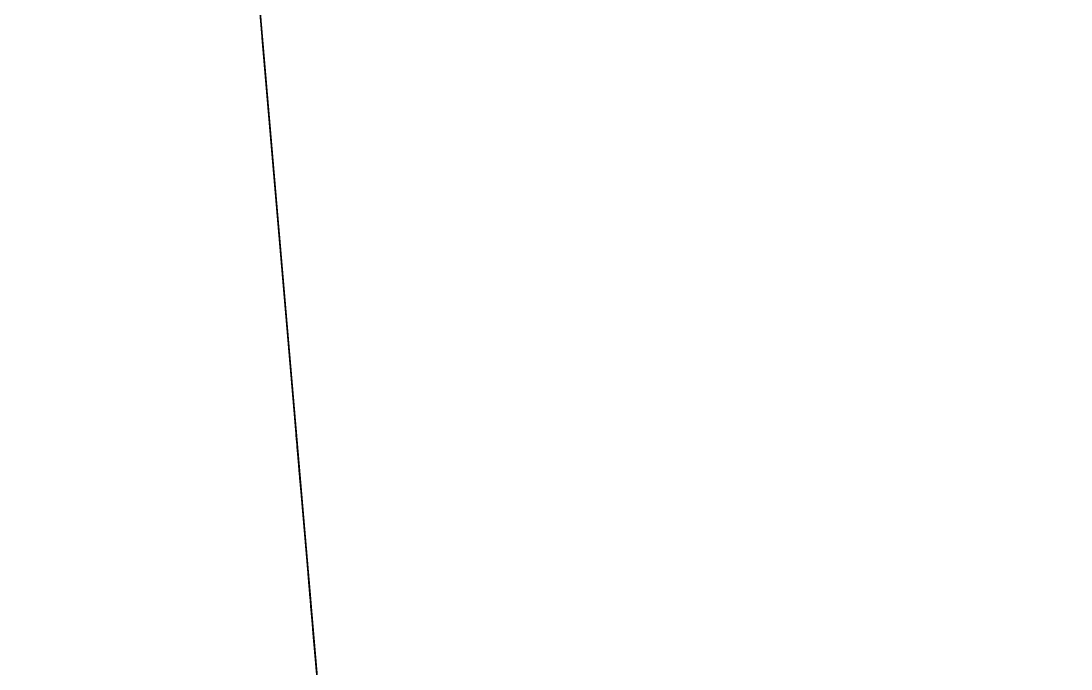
# Model space of a CAD drawing. Header units: millimetres. Extents: x 2645 to 248282, y -52826 to -1714.
# Drawn here: x 2648 to 3560, y -33922 to -33359 of the extents above; entities that cross this region are included whole.
import ezdxf

# ---------------------------------------------------------------- set-up
doc = ezdxf.new("R2010")
doc.units = ezdxf.units.MM
doc.header["$MEASUREMENT"] = 0
doc.linetypes.add('CENTER2', pattern=[1.125, 0.75, -0.125, 0.125, -0.125])
for name, color, linetype in [('Elevation Looking North-150-DS-B4-404', 1, 'Continuous'), ('Elevation Looking North-150-SL-B4-095', 14, 'Continuous'), ('Elevation Looking North-150-SL-B4-144', 14, 'Continuous'), ('Elevation Looking North-150-SL-B4-216', 85, 'Continuous'), ('Elevation Looking North-150-SL-B4-221', 85, 'Continuous'), ('Elevation Looking North-150-SL-B4-249', 85, 'Continuous'), ('Elevation Looking North-300-FA-D4-256', 50, 'Continuous'), ('Elevation Looking North-50-IW-B4-023', 3, 'Continuous'), ('Elevation Looking North-50-PES-D1-229', 4, 'Continuous'), ('Elevation Looking North-50-PES-D1-243', 4, 'Continuous'), ('Elevation Looking North-A-FLOR', 192, 'Continuous'), ('Elevation Looking North-CENTER', 1, 'CENTER2'), ('Elevation Looking North-POLYMER PLATFORM', 2, 'Continuous'), ('Elevation Looking North-RE', 5, 'Continuous'), ('Elevation Looking North-S-BEAM', 12, 'Continuous'), ('Elevation Looking North-SLUDGE TO STRAIN PRESS INLET', 3, 'Continuous')]:
    doc.layers.add(name, color=color, linetype=linetype)
doc.layers.add('Elevation Looking North-PR-STEL-EQIP-PUMP_1_SEEPEX_BTVE70-24_100-18', color=7, linetype='Continuous', true_color=0x1111d0)

# ---------------------------------------------------------------- blocks, each defined once
blk = doc.blocks.new('*U794')
at = {"layer": 'Elevation Looking North-300-FA-D4-256', "color": 0, "linetype": 'ByBlock', "lineweight": -2}
blk.add_line((2828.23, -33032.91, 23695.26), (2947.88, -34430.4, 23695.26), dxfattribs=at)
blk = doc.blocks.new('*U795')
at = {"layer": 'Elevation Looking North-150-DS-B4-404', "color": 0, "linetype": 'ByBlock', "lineweight": -2}
for p, q in [((2647.84, -30926.06, 23959.19), (2949.13, -34444.99, 23959.19)), ((2647.84, -30926.06, 23790.91), (2949.13, -34444.99, 23790.91))]:
    blk.add_line(p, q, dxfattribs=at)
at = {"layer": 'Elevation Looking North-CENTER'}
blk.add_line((2949.13, -34444.99, 23875.05), (2647.84, -30926.06, 23875.05), dxfattribs=at)
blk = doc.blocks.new('*U796')
at = {"layer": 'Elevation Looking North-150-SL-B4-095', "color": 0, "linetype": 'ByBlock', "lineweight": -2}
blk.add_line((2806.56, -32779.85, 22266.05), (2947.88, -34430.4, 22266.05), dxfattribs=at)
blk = doc.blocks.new('*U798')
at = {"layer": 'Elevation Looking North-CENTER'}
blk.add_line((2947.88, -34430.4, 23010.48), (2828.23, -33032.91, 23010.48), dxfattribs=at)
at = {"layer": 'Elevation Looking North-RE', "color": 0, "linetype": 'ByBlock', "lineweight": -2}
blk.add_line((2828.23, -33032.91, 22926.34), (2947.88, -34430.4, 22926.34), dxfattribs=at)
blk = doc.blocks.new('*U805')
at = {"layer": 'Elevation Looking North-CENTER'}
blk.add_line((2828.23, -33032.91, 23616.33), (2947.88, -34430.4, 23616.33), dxfattribs=at)
at = {"layer": 'Elevation Looking North-RE', "color": 0, "linetype": 'ByBlock', "lineweight": -2}
blk.add_line((2947.88, -34430.4, 23673.48), (2828.23, -33032.91, 23673.48), dxfattribs=at)
blk = doc.blocks.new('*U806')
at = {"layer": 'Elevation Looking North-CENTER'}
blk.add_line((2745.91, -32071.49, 23087.41), (2949.13, -34444.99, 23087.41), dxfattribs=at)
at = {"layer": 'Elevation Looking North-RE', "color": 0, "linetype": 'ByBlock', "lineweight": -2}
for p, q in [((2949.13, -34444.99, 23057.25), (2741.49, -32019.83, 23057.25)), ((2949.13, -34444.99, 23117.57), (2745.22, -32063.37, 23117.57))]:
    blk.add_line(p, q, dxfattribs=at)
blk = doc.blocks.new('*U807')
at = {"layer": 'Elevation Looking North-50-PES-D1-243', "color": 0, "linetype": 'ByBlock', "lineweight": -2}
for p, q in [((2953.45, -34495.48, 25056.77), (2853.53, -33328.43, 25056.77)), ((2991.22, -34936.62, 24996.45), (2860.25, -33406.97, 24996.45))]:
    blk.add_line(p, q, dxfattribs=at)
at = {"layer": 'Elevation Looking North-CENTER'}
blk.add_line((2856.89, -33367.7, 25026.61), (2953.45, -34495.48, 25026.61), dxfattribs=at)
blk = doc.blocks.new('*U809')
at = {"layer": 'Elevation Looking North-CENTER'}
blk.add_line((2755.04, -32178.1, 23418.81), (2949.13, -34444.99, 23418.81), dxfattribs=at)
at = {"layer": 'Elevation Looking North-RE', "color": 0, "linetype": 'ByBlock', "lineweight": -2}
blk.add_line((2949.13, -34444.99, 23448.98), (2754.87, -32176.1, 23448.98), dxfattribs=at)
blk = doc.blocks.new('*U813')
at = {"layer": 'Elevation Looking North-A-FLOR', "color": 0, "linetype": 'ByBlock', "lineweight": -2}
for p, q in [((2647.84, -30926.06, 21629.62), (3210.58, -37498.73, 21699.88)), ((3210.58, -37498.73, 21999.88), (2647.84, -30926.06, 21929.62)), ((2647.84, -30926.06, 21929.62), (3051.93, -35645.7, 21980.08))]:
    blk.add_line(p, q, dxfattribs=at)
blk = doc.blocks.new('*U814')
at = {"layer": 'Elevation Looking North-A-FLOR', "color": 0, "linetype": 'ByBlock', "lineweight": -2}
for p, q in [((2647.84, -30926.06, 22000), (2949.13, -34444.99, 22000)), ((3051.93, -35645.7, 21980.21), (2647.84, -30926.06, 21929.75))]:
    blk.add_line(p, q, dxfattribs=at)
blk = doc.blocks.new('*U815')
at = {"layer": 'Elevation Looking North-A-FLOR', "color": 0, "linetype": 'ByBlock', "lineweight": -2}
for p, q in [((2990.23, -34925.07, 21629.21), (2647.84, -30926.06, 21629.21)), ((2647.84, -30926.06, 22000), (2949.13, -34444.99, 22000))]:
    blk.add_line(p, q, dxfattribs=at)
blk = doc.blocks.new('*U816')
at = {"layer": 'Elevation Looking North-S-BEAM', "color": 0, "linetype": 'ByBlock', "lineweight": -2}
for p, q in [((2647.84, -30926.06, 30027.2), (4471.77, -52229.06, 30027.2)), ((2647.84, -30926.06, 29454.8), (4471.77, -52229.06, 29454.8)), ((2647.84, -30926.06, 29440), (2950.13, -34456.68, 29440)), ((2647.84, -30926.06, 30042), (4471.77, -52229.06, 30042))]:
    blk.add_line(p, q, dxfattribs=at)
blk = doc.blocks.new('*U818')
at = {"layer": 'Elevation Looking North-POLYMER PLATFORM', "color": 0, "linetype": 'ByBlock', "lineweight": -2}
for p, q in [((2774.6, -32406.51, 25638.99), (2857.41, -33373.8, 24896)), ((2777.48, -32440.26, 25738.99), (2860.3, -33407.55, 24996)), ((2945.61, -34403.91, 24896), (2857.41, -33373.8, 24896)), ((2945.61, -34403.91, 24996), (2860.3, -33407.55, 24996))]:
    blk.add_line(p, q, dxfattribs=at)
blk = doc.blocks.new('*U830')
at = {"layer": 'Elevation Looking North-50-IW-B4-023', "color": 0, "linetype": 'ByBlock', "lineweight": -2}
for p, q in [((2949.13, -34444.99, 23614.73), (2736.25, -31958.69, 23614.73)), ((2949.13, -34444.99, 23554.41), (2736.51, -31961.69, 23554.41))]:
    blk.add_line(p, q, dxfattribs=at)
at = {"layer": 'Elevation Looking North-CENTER'}
blk.add_line((2737.8, -31976.71, 23584.57), (2949.13, -34444.99, 23584.57), dxfattribs=at)
blk = doc.blocks.new('*U843')
at = {"layer": 'Elevation Looking North-150-SL-B4-216', "color": 0, "linetype": 'ByBlock', "lineweight": -2}
for p, q in [((2947.88, -34430.4, 24508.59), (2753.47, -32159.72, 24508.59)), ((2947.88, -34430.4, 24676.87), (2753.47, -32159.72, 24676.87))]:
    blk.add_line(p, q, dxfattribs=at)
at = {"layer": 'Elevation Looking North-CENTER'}
blk.add_line((2753.47, -32159.72, 24592.73), (2947.88, -34430.4, 24592.73), dxfattribs=at)
blk = doc.blocks.new('*U844')
at = {"layer": 'Elevation Looking North-150-SL-B4-144', "color": 0, "linetype": 'ByBlock', "lineweight": -2}
for p, q in [((2758.96, -32223.93, 23409.9), (2877.31, -33606.16, 23409.9)), ((2758.96, -32223.93, 23241.63), (2877.31, -33606.16, 23241.63))]:
    blk.add_line(p, q, dxfattribs=at)
at = {"layer": 'Elevation Looking North-150-SL-B4-144', "color": 0, "linetype": 'ByBlock', "lineweight": -2, "extrusion": (0.996355, 0.085306, 4.12353e-26)}
blk.add_ellipse((2877.31, -33606.16, 23325.77), major_axis=(0, 0, 84.14), ratio=0.004213, start_param=3.150757, end_param=6.274021, dxfattribs=at)
at = {"layer": 'Elevation Looking North-CENTER'}
blk.add_line((2877.31, -33606.16, 23325.77), (2758.96, -32223.93, 23325.77), dxfattribs=at)
blk = doc.blocks.new('*U845')
at = {"layer": 'Elevation Looking North-150-SL-B4-249', "color": 0, "linetype": 'ByBlock', "lineweight": -2}
for p, q in [((2770.75, -32361.55, 24346.87), (2947.88, -34430.4, 24346.87)), ((2770.75, -32361.55, 24178.59), (2947.88, -34430.4, 24178.59))]:
    blk.add_line(p, q, dxfattribs=at)
at = {"layer": 'Elevation Looking North-CENTER'}
blk.add_line((2947.88, -34430.4, 24262.73), (2770.75, -32361.55, 24262.73), dxfattribs=at)
blk = doc.blocks.new('*U849')
at = {"layer": 'Elevation Looking North-PR-STEL-EQIP-PUMP_1_SEEPEX_BTVE70-24_100-18', "color": 0, "linetype": 'ByBlock', "lineweight": -2}
for p, q in [((2949.13, -34444.99, 22325.8), (2810.67, -32827.82, 22325.8)), ((2949.13, -34444.99, 22313.78), (2810.67, -32827.82, 22313.78)), ((2949.13, -34444.99, 22305.77), (2810.67, -32827.82, 22305.77)), ((2810.67, -32827.82, 22434.95), (2949.13, -34444.99, 22434.95)), ((2949.13, -34444.99, 22454.98), (2810.67, -32827.82, 22454.98)), ((2949.13, -34444.99, 22771.2), (2811.35, -32835.83, 22771.2)), ((2900.07, -33871.98, 22589.46), (2811.35, -32835.83, 22589.46)), ((2899.43, -33864.59, 22605.49), (2811.35, -32835.83, 22605.49)), ((2812.07, -32844.16, 22575.17), (2899.43, -33864.59, 22575.17)), ((2899.43, -33864.59, 22697.86), (2823.27, -32975.05, 22697.86)), ((2823.27, -32975.05, 22787.34), (2899.43, -33864.59, 22787.34)), ((2893.45, -33794.74, 22463), (2893.45, -33794.74, 22454.98)), ((2893.45, -33794.74, 22463), (2893.71, -33797.73, 22463)), ((2893.45, -33794.74, 22463), (2897.04, -33836.65, 22557.14)), ((2893.71, -33797.73, 22463), (2898.07, -33848.63, 22463)), ((2893.71, -33797.73, 22454.98), (2893.71, -33797.73, 22463)), ((2897.04, -33836.65, 22557.14), (2898.75, -33856.61, 22557.14)), ((2898.75, -33856.61, 22473.01), (2897.9, -33846.63, 22463)), ((2899.43, -33864.59, 22567.16), (2898.75, -33856.61, 22567.16)), ((2898.75, -33856.61, 22471.01), (2898.75, -33856.61, 22565.05)), ((2898.75, -33856.61, 22565.05), (2898.75, -33856.61, 22567.16)), ((2898.75, -33856.61, 22471.01), (2899.43, -33864.59, 22471.01)), ((2898.75, -33856.61, 22565.05), (2899.43, -33864.59, 22565.05)), ((2899.43, -33864.59, 22532.72), (2899.43, -33864.59, 22471.01)), ((2899.43, -33864.59, 22774.2), (2899.43, -33864.59, 22781.28)), ((2899.43, -33864.59, 22774.2), (2902, -33894.53, 22774.2)), ((2899.43, -33864.59, 22781.28), (2902, -33894.53, 22781.28)), ((2899.43, -33864.59, 22594.12), (2899.43, -33864.59, 22680.33)), ((2899.71, -33867.78, 22594.12), (2899.43, -33864.59, 22594.12)), ((2899.43, -33864.59, 22680.33), (2902, -33894.53, 22680.33)), ((2899.43, -33864.59, 22760.3), (2902, -33894.53, 22760.3)), ((2899.43, -33864.59, 22680.33), (2899.43, -33864.59, 22760.3)), ((2899.43, -33864.59, 22789.36), (2899.43, -33864.59, 22815.54)), ((2902, -33894.53, 22789.36), (2899.43, -33864.59, 22789.36)), ((2899.43, -33864.59, 22589.46), (2899.43, -33864.59, 22566.36)), ((2899.43, -33864.59, 22594.07), (2899.43, -33864.59, 22594.12)), ((2899.43, -33864.59, 22760.3), (2899.43, -33864.59, 22764.39)), ((2899.43, -33864.59, 22771.2), (2899.43, -33864.59, 22774.2)), ((2899.43, -33864.59, 22781.28), (2899.43, -33864.59, 22789.36)), ((2899.43, -33864.59, 22532.72), (2899.43, -33864.59, 22540.12)), ((2899.43, -33864.59, 22559.27), (2899.43, -33864.59, 22540.12)), ((2899.43, -33864.59, 22559.27), (2899.43, -33864.59, 22566.36)), ((2902, -33894.53, 22540.12), (2899.43, -33864.59, 22540.12)), ((2899.43, -33864.59, 22559.27), (2902, -33894.53, 22559.27)), ((2899.43, -33864.59, 22530.1), (2902, -33894.53, 22530.1)), ((2902, -33894.53, 22566.36), (2899.43, -33864.59, 22566.36)), ((2900.03, -33871.58, 22815.54), (2899.43, -33864.59, 22815.54)), ((2902, -33894.53, 22764.39), (2899.43, -33864.59, 22764.39)), ((2899.71, -33867.78, 22594.07), (2899.43, -33864.59, 22594.07)), ((2899.66, -33867.27, 22608.22), (2900.66, -33878.91, 22614.72)), ((2899.66, -33867.27, 22608.22), (2899.66, -33867.27, 22603.75)), ((2899.69, -33867.59, 22835.57), (2900.72, -33879.56, 22835.57)), ((2899.69, -33867.59, 22835.57), (2899.69, -33867.59, 22844.51)), ((2900.2, -33873.57, 22845.59), (2899.69, -33867.59, 22845.59)), ((2900.03, -33871.58, 22835.57), (2900.03, -33871.58, 22815.54)), ((2900.03, -33871.58, 22610.63), (2900.03, -33871.58, 22612.73)), ((2901.23, -33885.55, 22845.59), (2900.2, -33873.57, 22845.59)), ((2900.67, -33879, 22608.1), (2900.66, -33878.91, 22610.25)), ((2900.66, -33878.91, 22614.72), (2901.71, -33891.2, 22609.21)), ((2900.66, -33878.91, 22614.72), (2900.66, -33878.91, 22610.25)), ((2900.68, -33879.19, 22619.78), (2900.68, -33879.19, 22614.59)), ((2900.72, -33879.56, 22815.3), (2900.72, -33879.56, 22835.57)), ((2900.72, -33879.56, 22835.57), (2901.74, -33891.54, 22835.57)), ((2900.72, -33879.56, 22835.57), (2900.72, -33879.56, 22844.51)), ((2901.74, -33891.54, 22845.59), (2901.23, -33885.55, 22845.59)), ((2949.13, -34444.99, 22589.46), (2901.35, -33886.93, 22589.46)), ((2901.4, -33887.55, 22835.57), (2901.4, -33887.55, 22815.54)), ((2902, -33894.53, 22815.54), (2901.4, -33887.55, 22815.54)), ((2901.4, -33887.55, 22610.84), (2901.4, -33887.55, 22612.73)), ((2901.77, -33891.85, 22597.2), (2901.71, -33891.2, 22609.21)), ((2901.71, -33891.2, 22609.21), (2901.71, -33891.2, 22604.73)), ((2901.74, -33891.54, 22835.57), (2901.74, -33891.54, 22844.51)), ((2902, -33894.53, 22594.12), (2901.77, -33891.85, 22594.12)), ((2902, -33894.53, 22594.07), (2901.77, -33891.85, 22594.07)), ((2901.77, -33891.85, 22597.2), (2901.77, -33891.85, 22592.73)), ((2902, -33894.53, 22575.17), (2949.13, -34444.99, 22575.17)), ((2902, -33894.53, 22781.28), (2902, -33894.53, 22774.2)), ((2902, -33894.53, 22594.12), (2902, -33894.53, 22680.33)), ((2902, -33894.53, 22680.33), (2902, -33894.53, 22760.3)), ((2902, -33894.53, 22789.36), (2902, -33894.53, 22815.54)), ((2902, -33894.53, 22559.27), (2902, -33894.53, 22540.12)), ((2902, -33894.53, 22540.12), (2902, -33894.53, 22530.1)), ((2902, -33894.53, 22789.36), (2902, -33894.53, 22781.28)), ((2902, -33894.53, 22771.2), (2902, -33894.53, 22774.2)), ((2902, -33894.53, 22764.39), (2902, -33894.53, 22760.3)), ((2902, -33894.53, 22594.12), (2902, -33894.53, 22594.07)), ((2902, -33894.53, 22589.46), (2902, -33894.53, 22566.36)), ((2902, -33894.53, 22566.36), (2902, -33894.53, 22559.27)), ((2949.13, -34444.99, 22605.49), (2902, -33894.53, 22605.49)), ((2902.47, -33900.1, 22697.86), (2902, -33894.53, 22697.86)), ((2902, -33894.53, 22787.34), (2902.47, -33900.1, 22787.34)), ((2902.47, -33900.1, 22771.2), (2902.47, -33900.1, 22787.35)), ((2902.47, -33900.1, 22697.86), (2902.47, -33900.1, 22755.84)), ((2904.18, -33920.06, 22697.86), (2902.47, -33900.1, 22697.86)), ((2902.47, -33900.1, 22678.01), (2902.47, -33900.1, 22697.86)), ((2902.47, -33900.1, 22787.35), (2904.18, -33920.06, 22787.35)), ((2904.35, -33922.05, 22697.86), (2904.18, -33920.06, 22697.86)), ((2904.18, -33920.06, 22771.2), (2904.18, -33920.06, 22787.35)), ((2904.18, -33920.06, 22697.86), (2904.18, -33920.06, 22755.84)), ((2904.18, -33920.06, 22678.01), (2904.18, -33920.06, 22697.86)), ((2904.35, -33922.05, 22786.5), (2904.18, -33920.06, 22787.03))]:
    blk.add_line(p, q, dxfattribs=at)
at = {"layer": 'Elevation Looking North-PR-STEL-EQIP-PUMP_1_SEEPEX_BTVE70-24_100-18', "color": 0, "linetype": 'ByBlock', "lineweight": -2, "extrusion": (0.996355, 0.085306, -4.63856e-29)}
blk.add_arc((-33972.46, 22471.01), 16.02, 180, 270, dxfattribs=at)
at = {"layer": 'Elevation Looking North-PR-STEL-EQIP-PUMP_1_SEEPEX_BTVE70-24_100-18', "color": 0, "linetype": 'ByBlock', "lineweight": -2, "extrusion": (-0.996355, -0.085306, 0)}
blk.add_arc((33972.46, 22471.01), 8.01, 270, 0, dxfattribs=at)
at = {"layer": 'Elevation Looking North-PR-STEL-EQIP-PUMP_1_SEEPEX_BTVE70-24_100-18', "color": 0, "linetype": 'ByBlock', "lineweight": -2, "extrusion": (-0.996355, -0.085306, 7.37148e-17)}
for start_param, end_param in [(2.141559, 3.188756), (5.283151, 6.330349)]:
    blk.add_ellipse((2900.72, -33879.56, 22597.7), major_axis=(1.03, -11.97), ratio=0.866025, start_param=start_param, end_param=end_param, dxfattribs=at)
at = {"layer": 'Elevation Looking North-PR-STEL-EQIP-PUMP_1_SEEPEX_BTVE70-24_100-18', "color": 0, "linetype": 'ByBlock', "lineweight": -2, "extrusion": (-0.996355, -0.085306, 5.39943e-17)}
for start_param, end_param in [(3.188756, 4.235954), (0.047164, 1.094361)]:
    blk.add_ellipse((2900.72, -33879.56, 22597.7), major_axis=(1.03, -11.97), ratio=0.866025, start_param=start_param, end_param=end_param, dxfattribs=at)
at = {"layer": 'Elevation Looking North-PR-STEL-EQIP-PUMP_1_SEEPEX_BTVE70-24_100-18', "color": 0, "linetype": 'ByBlock', "lineweight": -2, "extrusion": (-0.996355, -0.085306, 1.18936e-16)}
blk.add_ellipse((2900.72, -33879.56, 22597.7), major_axis=(1.03, -11.97), ratio=0.866025, start_param=1.61796, end_param=2.141559, dxfattribs=at)
at = {"layer": 'Elevation Looking North-PR-STEL-EQIP-PUMP_1_SEEPEX_BTVE70-24_100-18', "color": 0, "linetype": 'ByBlock', "lineweight": -2, "extrusion": (-0.996355, -0.085306, 6.09645e-17)}
blk.add_ellipse((2900.72, -33879.56, 22597.7), major_axis=(1.03, -11.97), ratio=0.866025, start_param=4.235954, end_param=5.283151, dxfattribs=at)
at = {"layer": 'Elevation Looking North-PR-STEL-EQIP-PUMP_1_SEEPEX_BTVE70-24_100-18', "color": 0, "linetype": 'ByBlock', "lineweight": -2, "extrusion": (-0.996355, -0.085306, -1.59405e-17)}
blk.add_ellipse((2900.72, -33879.56, 22597.7), major_axis=(1.03, -11.97), ratio=0.866025, start_param=1.094361, end_param=1.61796, dxfattribs=at)
at = {"layer": 'Elevation Looking North-PR-STEL-EQIP-PUMP_1_SEEPEX_BTVE70-24_100-18', "color": 0, "linetype": 'ByBlock', "lineweight": -2}
for points, weights in [([(2900.16, -33873.09, 22606.46), (2899.93, -33870.39, 22604.96), (2899.66, -33867.27, 22603.75)], [1.79385662014, 1.79385662014, 1.66506350946]), ([(2899.66, -33867.27, 22603.75), (2899.68, -33867.45, 22600), (2899.69, -33867.6, 22597.21)], [1.66506350946, 1.79385662014, 1.79385662014]), ([(2900.2, -33873.57, 22845.59), (2899.97, -33870.8, 22845.59), (2899.69, -33867.59, 22844.51)], [1.79385662014, 1.79385662014, 1.66506350946]), ([(2899.69, -33867.59, 22845.59), (2899.69, -33867.59, 22845.59), (2899.69, -33867.59, 22844.51)], [1.79385662014, 1.79385662014, 1.66506350946]), ([(2899.69, -33867.6, 22597.21), (2899.7, -33867.75, 22594.43), (2899.72, -33867.93, 22591.75)], [1.79385662014, 1.79385662014, 1.66506350946]), ([(2900.25, -33874.07, 22588.46), (2900, -33871.22, 22589.73), (2899.72, -33867.93, 22591.75)], [1.79385662014, 1.79385662014, 1.66506350946]), ([(2900.66, -33878.91, 22610.25), (2900.39, -33875.79, 22607.97), (2900.16, -33873.09, 22606.46)], [1.66506350946, 1.79385662014, 1.79385662014]), ([(2900.72, -33879.56, 22844.51), (2900.44, -33876.35, 22845.59), (2900.2, -33873.57, 22845.59)], [1.66506350946, 1.79385662014, 1.79385662014]), ([(2900.77, -33880.21, 22586.24), (2900.49, -33876.92, 22587.18), (2900.25, -33874.07, 22588.46)], [1.66506350946, 1.79385662014, 1.79385662014]), ([(2901.19, -33885.05, 22606.95), (2900.94, -33882.2, 22608.23), (2900.66, -33878.91, 22610.25)], [1.79385662014, 1.79385662014, 1.66506350946]), ([(2901.23, -33885.55, 22845.59), (2900.99, -33882.77, 22845.59), (2900.72, -33879.56, 22844.51)], [1.79385662014, 1.79385662014, 1.66506350946]), ([(2901.27, -33886.03, 22588.95), (2901.04, -33883.33, 22587.44), (2900.77, -33880.21, 22586.24)], [1.79385662014, 1.79385662014, 1.66506350946]), ([(2901.71, -33891.2, 22604.73), (2901.43, -33887.91, 22605.67), (2901.19, -33885.05, 22606.95)], [1.66506350946, 1.79385662014, 1.79385662014]), ([(2901.74, -33891.54, 22844.51), (2901.47, -33888.33, 22845.59), (2901.23, -33885.55, 22845.59)], [1.66506350946, 1.79385662014, 1.79385662014]), ([(2901.77, -33891.85, 22592.73), (2901.5, -33888.73, 22590.45), (2901.27, -33886.03, 22588.95)], [1.66506350946, 1.79385662014, 1.79385662014]), ([(2901.71, -33891.2, 22604.73), (2901.73, -33891.37, 22600.98), (2901.74, -33891.52, 22598.2)], [1.66506350946, 1.79385662014, 1.79385662014]), ([(2901.74, -33891.52, 22598.2), (2901.75, -33891.67, 22595.41), (2901.77, -33891.85, 22592.73)], [1.79385662014, 1.79385662014, 1.66506350946]), ([(2901.74, -33891.54, 22845.59), (2901.74, -33891.54, 22845.59), (2901.74, -33891.54, 22844.51)], [1.79385662014, 1.79385662014, 1.66506350946])]:
    blk.add_rational_spline(points, weights, degree=2, dxfattribs=at)
for points, knots in [([(2901.4, -33887.55, 22815.54), (2901.4, -33887.55, 22815.54), (2901.38, -33887.34, 22815.53), (2901.31, -33886.53, 22815.48), (2901.26, -33885.92, 22815.45), (2901.14, -33884.5, 22815.39), (2901.06, -33883.6, 22815.36), (2900.89, -33881.63, 22815.32), (2900.8, -33880.56, 22815.3), (2900.72, -33879.56, 22815.3), (2900.63, -33878.56, 22815.3), (2900.54, -33877.49, 22815.32), (2900.37, -33875.52, 22815.36), (2900.29, -33874.63, 22815.39), (2900.17, -33873.21, 22815.45), (2900.12, -33872.59, 22815.48), (2900.05, -33871.78, 22815.53), (2900.03, -33871.58, 22815.54), (2900.03, -33871.58, 22815.54)], [-1.2057, -1.2057, -1.2057, -1.2057, -0.904275, -0.904275, -0.60285, -0.60285, -0.301425, -0.301425, 0, 0, 0, 0.301425, 0.301425, 0.60285, 0.60285, 0.904275, 0.904275, 1.2057, 1.2057, 1.2057, 1.2057]), ([(2900.03, -33871.58, 22612.73), (2900.03, -33871.58, 22613.6), (2900.05, -33871.78, 22614.53), (2900.12, -33872.59, 22616.27), (2900.17, -33873.21, 22617.06), (2900.29, -33874.63, 22618.32), (2900.37, -33875.52, 22618.87), (2900.54, -33877.49, 22619.61), (2900.63, -33878.56, 22619.79), (2900.72, -33879.56, 22619.79)], [1.2057, 1.2057, 1.2057, 1.2057, 1.507125, 1.507125, 1.808551, 1.808551, 2.109976, 2.109976, 2.411401, 2.411401, 2.411401, 2.411401]), ([(2900.72, -33879.56, 22619.79), (2900.8, -33880.56, 22619.79), (2900.89, -33881.63, 22619.61), (2901.06, -33883.6, 22618.87), (2901.14, -33884.5, 22618.32), (2901.26, -33885.92, 22617.06), (2901.31, -33886.53, 22616.27), (2901.38, -33887.34, 22614.53), (2901.4, -33887.55, 22613.6), (2901.4, -33887.55, 22612.73)], [-2.411401, -2.411401, -2.411401, -2.411401, -2.109976, -2.109976, -1.808551, -1.808551, -1.507125, -1.507125, -1.2057, -1.2057, -1.2057, -1.2057])]:
    blk.add_open_spline(points, degree=3, knots=knots, dxfattribs=at)
blk = doc.blocks.new('*U855')
at = {"layer": 'Elevation Looking North-150-SL-B4-221', "color": 0, "linetype": 'ByBlock', "lineweight": -2}
blk.add_line((2845.55, -33235.23, 24016.87), (2947.88, -34430.4, 24016.87), dxfattribs=at)
blk = doc.blocks.new('*U858')
at = {"layer": 'Elevation Looking North-SLUDGE TO STRAIN PRESS INLET', "color": 0, "linetype": 'ByBlock', "lineweight": -2}
blk.add_line((2947.88, -34430.4, 22871.59), (2855.44, -33350.78, 22871.59), dxfattribs=at)
blk = doc.blocks.new('*U859')
at = {"layer": 'Elevation Looking North-150-SL-B4-144', "color": 0, "linetype": 'ByBlock', "lineweight": -2}
for p, q in [((2877.31, -33606.16, 23409.9), (2877.31, -33606.16, 23325.77)), ((2877.31, -33606.16, 23325.77), (2877.31, -33606.16, 23241.63)), ((2877.31, -33606.16, 23241.63), (2891.18, -33768.16, 23241.63)), ((2891.18, -33768.16, 23409.9), (2877.31, -33606.16, 23409.9))]:
    blk.add_line(p, q, dxfattribs=at)
at = {"layer": 'Elevation Looking North-150-SL-B4-144', "color": 0, "linetype": 'ByBlock', "lineweight": -2, "extrusion": (-0.996355, -0.085306, -4.16001e-32)}
blk.add_ellipse((2891.18, -33768.16, 23325.77), major_axis=(0, 0, 84.14), ratio=0.707107, start_param=1.570796, end_param=3.141593, dxfattribs=at)
at = {"layer": 'Elevation Looking North-150-SL-B4-144', "color": 0, "linetype": 'ByBlock', "lineweight": -2, "extrusion": (-0.996355, -0.085306, 4.93038e-32)}
blk.add_ellipse((2891.18, -33768.16, 23325.77), major_axis=(0, 0, 84.14), ratio=0.707107, start_param=0, end_param=1.570796, dxfattribs=at)
at = {"layer": 'Elevation Looking North-CENTER'}
for p in [(2877.31, -33606.16, 23325.77), (2886.1, -33708.89, 23325.77)]:
    blk.add_line(p, (2885.43, -33701.06, 23325.77), dxfattribs=at)
blk = doc.blocks.new('*U860')
at = {"layer": 'Elevation Looking North-150-SL-B4-144', "color": 0, "linetype": 'ByBlock', "lineweight": -2}
for p, q in [((2949.13, -34444.99, 23241.63), (2891.18, -33768.16, 23241.63)), ((2949.13, -34444.99, 23409.9), (2891.18, -33768.16, 23409.9)), ((2967.81, -34663.16, 23241.63), (2962.6, -34602.3, 23241.63)), ((2967.81, -34663.16, 23409.9), (2962.6, -34602.3, 23409.9))]:
    blk.add_line(p, q, dxfattribs=at)
at = {"layer": 'Elevation Looking North-150-SL-B4-144', "color": 0, "linetype": 'ByBlock', "lineweight": -2, "extrusion": (-0.996355, -0.085306, 1.26218e-28)}
blk.add_ellipse((2891.18, -33768.16, 23325.77), major_axis=(0, 0, 84.14), ratio=0.707107, start_param=0, end_param=3.141593, dxfattribs=at)
at = {"layer": 'Elevation Looking North-150-SL-B4-144', "color": 0, "linetype": 'ByBlock', "lineweight": -2, "extrusion": (0.996355, 0.085306, -1.07285e-28)}
blk.add_ellipse((2967.81, -34663.16, 23325.77), major_axis=(0, 0, 84.14), ratio=0.707107, start_param=3.141593, end_param=6.283185, dxfattribs=at)
at = {"layer": 'Elevation Looking North-CENTER'}
for p, q in [((2891.18, -33768.16, 23325.77), (2949.13, -34444.99, 23325.77)), ((2962.6, -34602.3, 23325.77), (2962.73, -34603.89, 23325.77))]:
    blk.add_line(p, q, dxfattribs=at)
blk = doc.blocks.new('*U1006')
at = {"layer": 'Elevation Looking North-CENTER'}
blk.add_line((2856.89, -33367.7, 25026.61), (2953.45, -34495.48, 25026.61), dxfattribs=at)

msp = doc.modelspace()

# ---------------------------------------------------------------- block references
at = {"layer": 'Elevation Looking North-150-DS-B4-404'}
msp.add_blockref('*U795', (0, 0), dxfattribs=at)
at = {"layer": 'Elevation Looking North-150-SL-B4-095'}
msp.add_blockref('*U796', (0, 0), dxfattribs=at)
at = {"layer": 'Elevation Looking North-150-SL-B4-144'}
for name in ['*U844', '*U859', '*U860']:
    msp.add_blockref(name, (0, 0), dxfattribs=at)
at = {"layer": 'Elevation Looking North-150-SL-B4-216'}
msp.add_blockref('*U843', (0, 0), dxfattribs=at)
at = {"layer": 'Elevation Looking North-150-SL-B4-221'}
msp.add_blockref('*U855', (0, 0), dxfattribs=at)
at = {"layer": 'Elevation Looking North-150-SL-B4-249'}
msp.add_blockref('*U845', (0, 0), dxfattribs=at)
at = {"layer": 'Elevation Looking North-300-FA-D4-256'}
msp.add_blockref('*U794', (0, 0), dxfattribs=at)
at = {"layer": 'Elevation Looking North-50-IW-B4-023'}
msp.add_blockref('*U830', (0, 0), dxfattribs=at)
at = {"layer": 'Elevation Looking North-50-PES-D1-229'}
msp.add_blockref('*U1006', (0, 0), dxfattribs=at)
at = {"layer": 'Elevation Looking North-50-PES-D1-243'}
msp.add_blockref('*U807', (0, 0), dxfattribs=at)
at = {"layer": 'Elevation Looking North-A-FLOR'}
for name in ['*U813', '*U814', '*U815']:
    msp.add_blockref(name, (0, 0), dxfattribs=at)
at = {"layer": 'Elevation Looking North-POLYMER PLATFORM'}
msp.add_blockref('*U818', (0, 0), dxfattribs=at)
at = {"layer": 'Elevation Looking North-PR-STEL-EQIP-PUMP_1_SEEPEX_BTVE70-24_100-18'}
msp.add_blockref('*U849', (0, 0), dxfattribs=at)
at = {"layer": 'Elevation Looking North-RE'}
for name in ['*U798', '*U805', '*U806', '*U809']:
    msp.add_blockref(name, (0, 0), dxfattribs=at)
at = {"layer": 'Elevation Looking North-S-BEAM'}
msp.add_blockref('*U816', (0, 0), dxfattribs=at)
at = {"layer": 'Elevation Looking North-SLUDGE TO STRAIN PRESS INLET'}
msp.add_blockref('*U858', (0, 0), dxfattribs=at)

doc.saveas('drawing.dxf')
